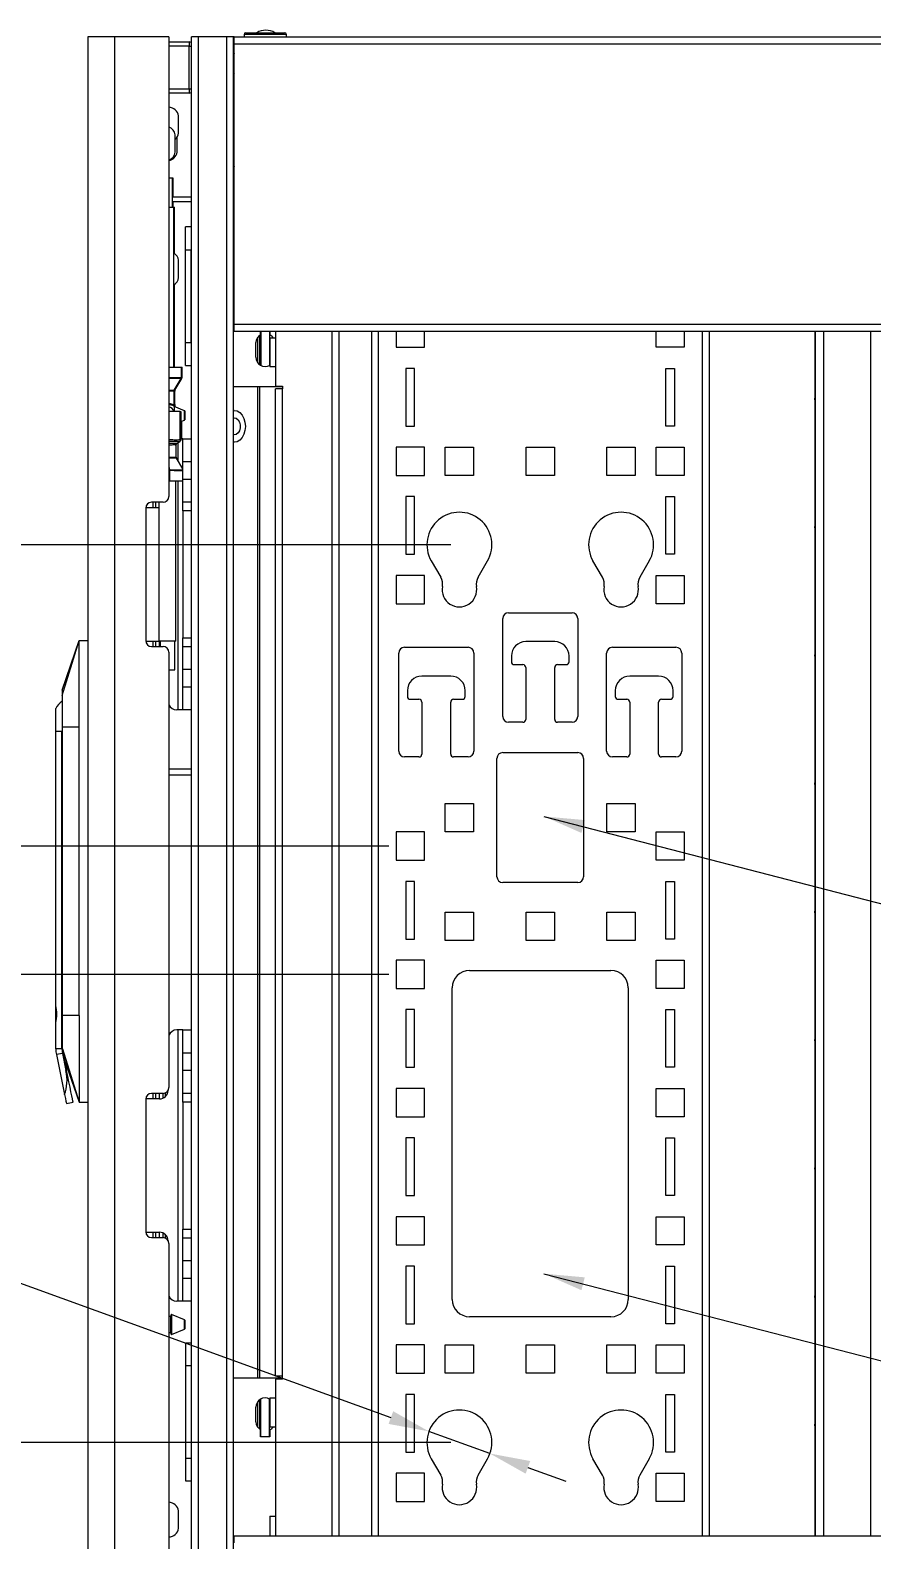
# Model space of a CAD drawing. Header units: inches. Extents: x 40138 to 76695, y -14500 to -5279.
# Drawn here: x 51037 to 51328, y -7878 to -7355 of the extents above; entities that cross this region are included whole.
import ezdxf

# ---------------------------------------------------------------- set-up
doc = ezdxf.new("R2010")
doc.units = ezdxf.units.IN
doc.header["$LTSCALE"] = 2
doc.header["$MEASUREMENT"] = 0
doc.header["$PDMODE"] = 35
doc.header["$PDSIZE"] = -1
doc.layers.add('M-OBJECT-DETAILS', color=7, linetype='Continuous', lineweight=9)
doc.styles.get("Standard").update_dxf_attribs({"font": 'romans.shx', "width": 0.8})
doc.dimstyles.new('Details World Wide', dxfattribs={"dimscale": 4, "dimtxt": 4.5, "dimasz": 3.5, "dimexe": 0.75, "dimexo": 0.75, "dimgap": 0.75, "dimtad": 0, "dimtih": 1, "dimtoh": 1, "dimdec": 0, "dimzin": 4, "dimdsep": 46, "dimtxsty": 'Standard', "dimcen": 0, "dimclrd": 256, "dimclre": 256, "dimclrt": 256, "dimadec": 0, "dimazin": 1, "dimtfac": 1, "dimtdec": 0, "dimtmove": 0, "dimatfit": 3, "dimfxl": 1, "dimtolj": 1, "dimtzin": 0, "dimlwd": -1, "dimlwe": -1, "dimarcsym": 0})

# ---------------------------------------------------------------- blocks, each defined once
blk = doc.blocks.new('*D8')
at = {"layer": 'Defpoints', "color": 0, "transparency": 16777216}
for p in [(51174.74, -7840.53), (51195.89, -7848.21)]:
    blk.add_point(p, dxfattribs=at)
at = {"layer": 'M-OBJECT-DETAILS', "transparency": 16777216}
for p, q in [((51002.19, -7782.91), (51016.19, -7782.91)), ((51016.19, -7782.91), (51161.58, -7835.74)), ((51195.89, -7848.21), (51174.74, -7840.53)), ((51209.04, -7852.99), (51222.2, -7857.77))]:
    blk.add_line(p, q, dxfattribs=at)
for points in [[(51162.38, -7833.55), (51160.78, -7837.94), (51174.74, -7840.53)], [(51209.84, -7850.8), (51208.25, -7855.18), (51195.89, -7848.21)]]:
    blk.add_solid(points, dxfattribs=at)
at = {"layer": 'M-OBJECT-DETAILS', "transparency": 16777216, "insert": (50947.42, -7782.91), "char_height": 18, "attachment_point": 5}
blk.add_mtext('\\A1;∅23\\P [∅.89]\\P4 PLACES', dxfattribs=at)
blk = doc.blocks.new('*D51')
at = {"layer": 'Defpoints', "color": 0, "transparency": 16777216}
for p in [(51163.91, -7637.68), (50831.94, -7682.13), (51163.91, -7682.13)]:
    blk.add_point(p, dxfattribs=at)
at = {"layer": 'M-OBJECT-DETAILS', "transparency": 16777216}
for p, q in [((50831.94, -7637.68), (50831.94, -7587.95)), ((50831.94, -7587.95), (50845.94, -7587.95)), ((51160.91, -7637.68), (50828.94, -7637.68)), ((50831.94, -7668.13), (50831.94, -7651.68)), ((51160.91, -7682.13), (50828.94, -7682.13))]:
    blk.add_line(p, q, dxfattribs=at)
for points in [[(50829.6, -7651.68), (50834.27, -7651.68), (50831.94, -7637.68)], [(50829.6, -7668.13), (50834.27, -7668.13), (50831.94, -7682.13)]]:
    blk.add_solid(points, dxfattribs=at)
at = {"layer": 'M-OBJECT-DETAILS', "transparency": 16777216, "insert": (50888.02, -7587.95), "char_height": 18, "attachment_point": 5}
blk.add_mtext('\\A1;44.45\\P [1.75]\\P[TYP]', dxfattribs=at)
blk = doc.blocks.new('*D50')
at = {"layer": 'Defpoints', "color": 0, "transparency": 16777216}
for p in [(50766.84, -7844.37), (50766.84, -7844.37), (51099.15, -8015.29)]:
    blk.add_point(p, dxfattribs=at)
at = {"layer": 'M-OBJECT-DETAILS', "transparency": 16777216}
for p, q in [((50766.84, -7858.37), (50766.84, -7907.19)), ((50766.84, -8001.29), (50766.84, -7970.62)), ((51096.15, -8015.29), (50763.84, -8015.29))]:
    blk.add_line(p, q, dxfattribs=at)
for points in [[(50764.51, -7858.37), (50769.17, -7858.37), (50766.84, -7844.37)], [(50764.51, -8001.29), (50769.17, -8001.29), (50766.84, -8015.29)]]:
    blk.add_solid(points, dxfattribs=at)
at = {"layer": 'M-OBJECT-DETAILS', "transparency": 16777216, "insert": (50766.84, -7938.91), "char_height": 18, "attachment_point": 5}
blk.add_mtext('\\A1;171\\P [6.73]', dxfattribs=at)
blk = doc.blocks.new('*D52')
at = {"layer": 'Defpoints', "color": 0, "transparency": 16777216}
for p in [(51185.31, -7533.22), (50766.84, -7844.37), (51185.31, -7844.37)]:
    blk.add_point(p, dxfattribs=at)
at = {"layer": 'M-OBJECT-DETAILS', "transparency": 16777216}
for p, q in [((51182.31, -7533.22), (50763.84, -7533.22)), ((50766.84, -7547.22), (50766.84, -7733.28)), ((50766.84, -7830.37), (50766.84, -7796.71)), ((51182.31, -7844.37), (50763.84, -7844.37))]:
    blk.add_line(p, q, dxfattribs=at)
for points in [[(50764.51, -7547.22), (50769.17, -7547.22), (50766.84, -7533.22)], [(50764.51, -7830.37), (50769.17, -7830.37), (50766.84, -7844.37)]]:
    blk.add_solid(points, dxfattribs=at)
at = {"layer": 'M-OBJECT-DETAILS', "transparency": 16777216, "insert": (50766.84, -7765), "char_height": 18, "attachment_point": 5}
blk.add_mtext('\\A1;311.15\\P [12.25]', dxfattribs=at)

msp = doc.modelspace()

# ---------------------------------------------------------------- linework, layer by layer
at = {"layer": 'M-OBJECT-DETAILS', "linetype": 'Continuous'}
for p, q in [((51111.366, -7355.795), (51124.778, -7355.795)), ((51056.624, -7357.189), (51056.624, -7934.689)), ((51065.838, -7357.189), (51056.624, -7357.189)), ((51065.838, -7357.189), (51065.838, -7934.689)), ((51084.674, -7357.189), (51065.838, -7357.189)), ((51094.91, -7357.193), (51092.502, -7357.193)), ((51094.91, -7978.692), (51094.91, -7357.193)), ((51104.713, -7357.193), (51094.91, -7357.193)), ((51104.713, -7978.692), (51104.713, -7357.193)), ((51107.121, -7357.193), (51104.713, -7357.193)), ((51107.321, -7357.193), (51107.121, -7357.193)), ((51107.121, -7978.692), (51107.121, -7357.193)), ((51107.321, -7357.191), (51425.853, -7357.191)), ((51107.321, -7359.6), (51425.97, -7359.6)), ((51110.731, -7356.431), (51110.731, -7357.191)), ((51125.413, -7356.431), (51110.731, -7356.431)), ((51125.413, -7357.191), (51125.413, -7356.431)), ((51107.321, -7456.784), (51430.872, -7456.784)), ((51107.321, -7459.191), (51431.037, -7459.191)), ((51116.14, -7470.835), (51116.14, -7460.667)), ((51116.472, -7460.471), (51116.472, -7459.191)), ((51116.553, -7459.191), (51116.553, -7471.095)), ((51119.591, -7459.191), (51119.591, -7471.095)), ((51119.672, -7459.191), (51119.672, -7460.471)), ((51121.643, -7459.191), (51121.643, -7461.471)), ((51114.822, -7468.221), (51114.822, -7463.151)), ((51115.511, -7470.223), (51115.511, -7461.237)), ((51119.643, -7461.471), (51119.643, -7471.471)), ((51119.643, -7461.471), (51121.643, -7461.471)), ((51121.643, -7461.471), (51121.643, -7471.471)), ((51119.643, -7471.471), (51121.643, -7471.471)), ((51121.643, -7471.471), (51121.643, -7478.212)), ((51124.051, -7478.472), (51107.121, -7478.472)), ((51115.511, -7821.939), (51115.511, -7478.472)), ((51116.14, -7821.939), (51116.14, -7478.472)), ((51121.643, -7478.212), (51124.051, -7478.212)), ((51121.643, -7821.442), (51121.643, -7479.211)), ((51124.051, -7479.211), (51121.643, -7479.211)), ((51124.051, -7478.212), (51124.051, -7479.211)), ((51124.051, -7821.442), (51124.051, -7479.211)), ((51047.704, -7585.429), (51053.624, -7566.429)), ((51047.704, -7583.634), (51053.624, -7566.429)), ((51053.624, -7596.429), (51053.624, -7566.429)), ((51053.624, -7566.429), (51056.624, -7566.429)), ((51045.524, -7597.938), (51045.524, -7590.038)), ((51053.624, -7596.429), (51047.704, -7596.429)), ((51047.704, -7596.429), (51047.704, -7696.429)), ((51053.624, -7696.429), (51053.624, -7596.429)), ((51045.524, -7692.898), (51045.524, -7597.938)), ((51046.445, -7597.938), (51045.524, -7597.938)), ((51047.664, -7597.938), (51046.445, -7597.938)), ((51047.664, -7707.938), (51047.664, -7597.938)), ((51047.704, -7597.938), (51047.664, -7597.938)), ((51045.524, -7693.875), (51045.524, -7692.898)), ((51045.524, -7698.002), (51045.524, -7693.875)), ((51053.624, -7696.429), (51047.704, -7696.429)), ((51047.864, -7707.938), (51047.864, -7696.358)), ((51053.624, -7696.429), (51053.624, -7726.429)), ((51045.524, -7698.979), (51045.524, -7698.002)), ((51045.524, -7707.938), (51045.524, -7698.979)), ((51047.664, -7707.938), (51045.524, -7707.938)), ((51047.825, -7709.522), (51045.729, -7709.954)), ((51045.729, -7709.954), (51048.57, -7723.764)), ((51047.825, -7709.522), (51049.052, -7715.488)), ((51047.864, -7707.943), (51053.624, -7726.429)), ((51048.021, -7709.482), (51049.248, -7715.448)), ((51048.361, -7711.134), (51053.624, -7726.429)), ((51049.248, -7715.448), (51049.052, -7715.488)), ((51049.224, -7726.938), (51051.516, -7726.467)), ((51053.624, -7726.429), (51056.624, -7726.429)), ((51107.121, -7821.939), (51124.051, -7821.939)), ((51124.051, -7821.442), (51121.643, -7821.442)), ((51124.051, -7822.442), (51124.051, -7821.442)), ((51124.051, -7822.442), (51121.643, -7822.442)), ((51121.643, -7822.442), (51121.643, -7828.939)), ((51114.822, -7837.26), (51114.822, -7832.189)), ((51115.511, -7839.174), (51115.511, -7830.188)), ((51116.14, -7839.744), (51116.14, -7829.576)), ((51116.553, -7842.439), (51116.553, -7829.316)), ((51119.591, -7842.439), (51119.591, -7829.316)), ((51119.643, -7828.939), (51119.643, -7838.939)), ((51119.643, -7828.939), (51121.643, -7828.939)), ((51121.643, -7828.939), (51121.643, -7838.939)), ((51116.472, -7842.439), (51116.472, -7839.939)), ((51119.672, -7842.439), (51116.472, -7842.439)), ((51119.643, -7838.939), (51121.643, -7838.939)), ((51119.672, -7839.939), (51119.672, -7842.439)), ((51121.643, -7838.939), (51121.643, -7869.939)), ((51119.643, -7869.939), (51119.643, -7876.692)), ((51119.643, -7869.939), (51121.643, -7869.939)), ((51121.643, -7869.939), (51121.643, -7876.692)), ((51107.321, -7876.692), (51419.829, -7876.692))]:
    msp.add_line(p, q, dxfattribs=at)
at = {"layer": 'M-OBJECT-DETAILS', "linetype": 'Continuous', "lineweight": 5}
for p, q in [((51084.674, -7357.189), (51084.674, -7516.494)), ((51084.674, -7358.953), (51091.674, -7358.953)), ((51091.674, -7360.453), (51084.674, -7360.453)), ((51091.674, -7358.953), (51091.674, -7360.453)), ((51091.674, -7375.203), (51091.674, -7360.453)), ((51091.674, -7360.453), (51092.502, -7360.453)), ((51092.502, -7940.692), (51092.502, -7357.193)), ((51107.321, -7358.711), (51107.121, -7358.711)), ((51107.321, -7359.6), (51107.321, -7357.191)), ((51107.321, -7456.784), (51107.321, -7359.6)), ((51107.321, -7371.52), (51107.121, -7371.52)), ((51084.674, -7375.203), (51091.674, -7375.203)), ((51091.674, -7376.703), (51084.674, -7376.703)), ((51091.674, -7375.203), (51091.674, -7376.703)), ((51091.674, -7375.203), (51092.502, -7375.203)), ((51107.321, -7375.35), (51107.121, -7375.35)), ((51107.321, -7377.941), (51107.121, -7377.941)), ((51107.321, -7379.355), (51107.121, -7379.355)), ((51088.074, -7390.609), (51088.074, -7384.609)), ((51107.321, -7383.111), (51107.121, -7383.111)), ((51086.91, -7397.189), (51086.91, -7391.189)), ((51087.526, -7397.189), (51087.526, -7392.024)), ((51107.321, -7393.112), (51107.121, -7393.112)), ((51107.121, -7395.228), (51107.321, -7395.228)), ((51107.121, -7397.184), (51107.321, -7397.184)), ((51107.121, -7397.966), (51107.321, -7397.966)), ((51085.923, -7406.194), (51084.674, -7406.194)), ((51085.923, -7416.194), (51085.923, -7406.194)), ((51086.139, -7406.194), (51085.923, -7406.194)), ((51086.139, -7412.609), (51086.139, -7406.194)), ((51085.923, -7412.609), (51092.502, -7412.609)), ((51084.674, -7416.194), (51086.383, -7416.194)), ((51085.923, -7414.209), (51092.502, -7414.209)), ((51086.139, -7416.194), (51086.139, -7414.209)), ((51086.383, -7471.659), (51086.383, -7416.194)), ((51086.383, -7416.194), (51086.599, -7416.194)), ((51086.599, -7432.246), (51086.599, -7416.194)), ((51092.35, -7423.092), (51090.453, -7423.092)), ((51090.453, -7431.092), (51090.453, -7423.092)), ((51092.35, -7423.092), (51092.35, -7431.092)), ((51088.074, -7435.349), (51088.074, -7434.609)), ((51090.453, -7463.092), (51090.453, -7431.092)), ((51092.35, -7431.092), (51090.453, -7431.092)), ((51092.35, -7463.092), (51092.35, -7431.092)), ((51088.074, -7440.609), (51088.074, -7435.349)), ((51086.599, -7471.659), (51086.599, -7442.973)), ((51092.502, -7458.593), (51092.35, -7458.593)), ((51107.321, -7459.191), (51107.321, -7456.784)), ((51090.453, -7463.092), (51092.35, -7463.092)), ((51090.453, -7471.093), (51090.453, -7463.092)), ((51092.35, -7463.092), (51092.35, -7471.093)), ((51092.35, -7463.593), (51092.502, -7463.593)), ((51090.453, -7471.093), (51092.35, -7471.093)), ((51084.674, -7471.659), (51089.022, -7471.659)), ((51086.55, -7479.672), (51088.954, -7475.585)), ((51086.766, -7479.672), (51089.17, -7475.585)), ((51089.022, -7475.262), (51089.022, -7471.659)), ((51089.022, -7471.659), (51089.238, -7471.659)), ((51089.238, -7475.262), (51089.238, -7471.659)), ((51086.482, -7484.613), (51086.482, -7479.995)), ((51086.698, -7484.613), (51086.698, -7479.995)), ((51088.625, -7487.014), (51084.674, -7487.014)), ((51086.482, -7484.613), (51086.482, -7485.354)), ((51090.098, -7486.778), (51086.482, -7485.278)), ((51086.482, -7485.354), (51086.482, -7487.014)), ((51086.698, -7484.613), (51086.698, -7485.354)), ((51086.698, -7485.354), (51086.698, -7485.367)), ((51088.625, -7496.787), (51088.625, -7487.014)), ((51088.625, -7487.014), (51088.853, -7487.014)), ((51088.853, -7487.014), (51088.853, -7496.786)), ((51090.098, -7490.029), (51090.098, -7486.778)), ((51090.16, -7486.87), (51090.16, -7489.937)), ((51107.276, -7486.668), (51107.121, -7486.668)), ((51088.853, -7490.545), (51090.098, -7490.029)), ((51089.069, -7490.456), (51089.069, -7496.496)), ((51087.456, -7498.025), (51088.463, -7497.448)), ((51087.583, -7498.03), (51088.507, -7497.444)), ((51088.463, -7497.448), (51088.464, -7497.447)), ((51089.502, -7496.496), (51088.841, -7496.496)), ((51089.502, -7496.496), (51092.502, -7496.496)), ((51089.502, -7504.497), (51089.502, -7496.496)), ((51107.276, -7495.193), (51107.121, -7495.184)), ((51087.249, -7498.659), (51087.07, -7498.701)), ((51087.253, -7502.859), (51087.253, -7498.659)), ((51087.456, -7498.025), (51087.452, -7498.027)), ((51087.851, -7504.083), (51087.851, -7497.86)), ((51107.276, -7497.717), (51107.121, -7497.713)), ((51107.121, -7497.717), (51107.276, -7497.717)), ((51084.674, -7506.06), (51084.879, -7507.244)), ((51084.674, -7507.244), (51084.879, -7507.244)), ((51084.879, -7507.536), (51084.674, -7507.536)), ((51084.879, -7507.536), (51084.879, -7507.244)), ((51084.903, -7507.536), (51084.879, -7507.536)), ((51084.903, -7507.536), (51084.903, -7511.194)), ((51089.502, -7506.889), (51087.321, -7503.182)), ((51092.502, -7504.497), (51089.502, -7504.497)), ((51089.502, -7510.496), (51089.502, -7504.497)), ((51084.903, -7511.194), (51084.674, -7511.194)), ((51089.502, -7511.194), (51084.903, -7511.194)), ((51087.154, -7566.609), (51087.154, -7511.194)), ((51087.851, -7590.496), (51087.851, -7511.194)), ((51089.502, -7510.496), (51092.502, -7510.496)), ((51089.502, -7518.497), (51089.502, -7510.496)), ((51082.674, -7518.494), (51078.674, -7518.494)), ((51079.171, -7518.494), (51079.171, -7520.38)), ((51080.06, -7518.494), (51080.06, -7520.38)), ((51081.154, -7518.494), (51081.154, -7566.609)), ((51092.502, -7518.497), (51089.502, -7518.497)), ((51089.502, -7521.496), (51089.502, -7518.497)), ((51076.674, -7520.494), (51076.674, -7566.494)), ((51081.154, -7520.38), (51076.677, -7520.38)), ((51092.502, -7521.496), (51089.502, -7521.496)), ((51089.502, -7521.496), (51089.502, -7565.496)), ((51089.502, -7565.496), (51092.502, -7565.496)), ((51089.502, -7568.496), (51089.502, -7565.496)), ((51076.677, -7566.612), (51081.434, -7566.612)), ((51078.674, -7568.494), (51082.674, -7568.494)), ((51079.171, -7566.612), (51079.171, -7568.494)), ((51080.06, -7566.612), (51080.06, -7568.494)), ((51087.154, -7566.609), (51081.154, -7566.609)), ((51081.274, -7566.612), (51081.274, -7568.494)), ((51081.434, -7566.612), (51081.614, -7566.618)), ((51081.614, -7566.609), (51081.614, -7568.494)), ((51084.674, -7570.494), (51084.674, -7721.384)), ((51086.694, -7576.609), (51086.694, -7566.609)), ((51089.502, -7568.496), (51092.502, -7568.496)), ((51089.502, -7576.496), (51089.502, -7568.496)), ((51084.674, -7576.609), (51086.694, -7576.609)), ((51092.502, -7576.496), (51089.502, -7576.496)), ((51089.502, -7582.496), (51089.502, -7576.496)), ((51089.502, -7582.496), (51092.502, -7582.496)), ((51089.502, -7590.496), (51089.502, -7582.496)), ((51087.851, -7590.496), (51087.434, -7590.496)), ((51089.502, -7590.496), (51087.851, -7590.496)), ((51092.502, -7590.496), (51089.502, -7590.496)), ((51084.674, -7610.938), (51092.502, -7610.938)), ((51084.674, -7612.938), (51092.502, -7612.938)), ((51087.851, -7701.387), (51087.434, -7701.387)), ((51087.851, -7795.387), (51087.851, -7701.387)), ((51089.502, -7701.387), (51087.851, -7701.387)), ((51089.502, -7701.387), (51092.502, -7701.387)), ((51089.502, -7709.387), (51089.502, -7701.387)), ((51092.502, -7709.387), (51089.502, -7709.387)), ((51089.502, -7715.387), (51089.502, -7709.387)), ((51089.502, -7715.387), (51092.502, -7715.387)), ((51089.502, -7723.387), (51089.502, -7715.387)), ((51076.674, -7725.384), (51076.674, -7771.384)), ((51081.434, -7725.271), (51076.677, -7725.271)), ((51082.674, -7723.384), (51078.674, -7723.384)), ((51079.171, -7723.384), (51079.171, -7725.271)), ((51080.06, -7723.384), (51080.06, -7725.271)), ((51081.274, -7723.384), (51081.274, -7725.271)), ((51082.571, -7723.384), (51082.571, -7725.048)), ((51083.46, -7723.223), (51083.46, -7724.484)), ((51092.502, -7723.387), (51089.502, -7723.387)), ((51089.502, -7726.387), (51089.502, -7723.387)), ((51092.502, -7726.387), (51089.502, -7726.387)), ((51089.502, -7726.387), (51089.502, -7770.387)), ((51076.677, -7771.503), (51081.434, -7771.503)), ((51078.674, -7773.384), (51082.674, -7773.384)), ((51079.171, -7771.503), (51079.171, -7773.384)), ((51080.06, -7771.503), (51080.06, -7773.384)), ((51081.274, -7771.503), (51081.274, -7773.384)), ((51082.571, -7771.727), (51082.571, -7773.384)), ((51083.46, -7772.291), (51083.46, -7773.545)), ((51089.502, -7770.387), (51092.502, -7770.387)), ((51089.502, -7773.387), (51089.502, -7770.387)), ((51089.502, -7773.387), (51092.502, -7773.387)), ((51089.502, -7781.387), (51089.502, -7773.387)), ((51084.674, -7775.384), (51084.674, -7934.689)), ((51092.502, -7781.387), (51089.502, -7781.387)), ((51089.502, -7787.387), (51089.502, -7781.387)), ((51089.502, -7787.387), (51092.502, -7787.387)), ((51089.502, -7795.387), (51089.502, -7787.387)), ((51087.851, -7795.387), (51087.434, -7795.387)), ((51089.502, -7795.387), (51087.851, -7795.387)), ((51092.502, -7795.387), (51089.502, -7795.387)), ((51085.36, -7800.675), (51084.674, -7800.675)), ((51085.36, -7803.475), (51085.36, -7800.675)), ((51085.46, -7803.475), (51085.46, -7800.075)), ((51090.098, -7801.85), (51085.598, -7799.983)), ((51085.598, -7799.983), (51085.598, -7806.968)), ((51084.674, -7806.275), (51085.36, -7806.275)), ((51085.36, -7806.275), (51085.36, -7803.475)), ((51085.46, -7806.876), (51085.46, -7803.475)), ((51085.598, -7806.968), (51090.098, -7805.101)), ((51090.098, -7803.475), (51090.098, -7801.85)), ((51090.098, -7805.101), (51090.098, -7803.475)), ((51090.16, -7801.942), (51090.16, -7803.475)), ((51090.16, -7803.475), (51090.16, -7805.009)), ((51090.605, -7809.792), (51092.502, -7809.792)), ((51090.605, -7817.792), (51090.605, -7809.792)), ((51090.605, -7849.792), (51090.605, -7817.792)), ((51092.502, -7817.792), (51090.605, -7817.792)), ((51090.605, -7857.792), (51090.605, -7849.792)), ((51090.605, -7849.792), (51092.502, -7849.792)), ((51092.502, -7857.792), (51090.605, -7857.792)), ((51088.074, -7871.164), (51088.074, -7868.109)), ((51088.074, -7874.109), (51088.074, -7871.164)), ((51107.321, -7879.1), (51107.321, -7876.692))]:
    msp.add_line(p, q, dxfattribs=at)
at = {"layer": 'M-OBJECT-DETAILS', "linetype": 'Continuous', "lineweight": 0}
for p, q in [((51141.235, -7876.692), (51141.235, -7459.191)), ((51143.643, -7876.692), (51143.643, -7459.191)), ((51154.813, -7459.191), (51154.813, -7876.692)), ((51157.221, -7459.191), (51157.221, -7876.692)), ((51163.413, -7459.191), (51163.413, -7464.776)), ((51173.213, -7464.776), (51173.213, -7459.191)), ((51253.413, -7464.776), (51253.413, -7459.191)), ((51263.213, -7459.191), (51263.213, -7464.776)), ((51269.405, -7459.191), (51269.405, -7876.692)), ((51271.813, -7459.191), (51271.813, -7876.692)), ((51308.487, -7482.45), (51308.487, -7459.191)), ((51308.587, -7459.191), (51308.587, -7876.692)), ((51311.373, -7459.191), (51311.373, -7876.692)), ((51327.698, -7459.191), (51327.698, -7876.692)), ((51163.413, -7464.776), (51173.213, -7464.776)), ((51263.213, -7464.776), (51253.413, -7464.776)), ((51169.813, -7472.096), (51166.813, -7472.096)), ((51166.813, -7472.096), (51166.813, -7492.096)), ((51169.813, -7492.096), (51169.813, -7472.096)), ((51256.813, -7472.096), (51259.813, -7472.096)), ((51256.813, -7492.096), (51256.813, -7472.096)), ((51259.813, -7472.096), (51259.813, -7492.096)), ((51308.387, -7482.95), (51308.387, -7482.45)), ((51308.387, -7482.45), (51308.487, -7482.45)), ((51308.387, -7482.95), (51308.487, -7482.95)), ((51308.487, -7526.9), (51308.487, -7482.95)), ((51166.813, -7492.096), (51169.813, -7492.096)), ((51259.813, -7492.096), (51256.813, -7492.096)), ((51173.213, -7499.426), (51163.413, -7499.426)), ((51163.413, -7499.426), (51163.413, -7509.226)), ((51173.213, -7509.226), (51173.213, -7499.426)), ((51180.413, -7509.226), (51180.413, -7499.426)), ((51180.413, -7499.426), (51190.213, -7499.426)), ((51190.213, -7499.426), (51190.213, -7509.226)), ((51208.413, -7509.226), (51208.413, -7499.426)), ((51208.413, -7499.426), (51218.213, -7499.426)), ((51218.213, -7499.426), (51218.213, -7509.226)), ((51236.413, -7509.226), (51236.413, -7499.426)), ((51236.413, -7499.426), (51246.213, -7499.426)), ((51246.213, -7499.426), (51246.213, -7509.226)), ((51253.413, -7499.426), (51263.213, -7499.426)), ((51253.413, -7509.226), (51253.413, -7499.426)), ((51263.213, -7499.426), (51263.213, -7509.226)), ((51163.413, -7509.226), (51173.213, -7509.226)), ((51190.213, -7509.226), (51180.413, -7509.226)), ((51218.213, -7509.226), (51208.413, -7509.226)), ((51246.213, -7509.226), (51236.413, -7509.226)), ((51263.213, -7509.226), (51253.413, -7509.226)), ((51169.813, -7516.546), (51166.813, -7516.546)), ((51166.813, -7516.546), (51166.813, -7536.546)), ((51169.813, -7536.546), (51169.813, -7516.546)), ((51256.813, -7516.546), (51259.813, -7516.546)), ((51256.813, -7536.546), (51256.813, -7516.546)), ((51259.813, -7516.546), (51259.813, -7536.546)), ((51308.387, -7527.4), (51308.387, -7526.9)), ((51308.387, -7526.9), (51308.487, -7526.9)), ((51308.387, -7527.4), (51308.487, -7527.4)), ((51308.487, -7571.35), (51308.487, -7527.4)), ((51166.813, -7536.546), (51169.813, -7536.546)), ((51175.57, -7538.842), (51178.839, -7544.504)), ((51191.787, -7544.504), (51195.056, -7538.842)), ((51234.839, -7544.504), (51231.57, -7538.842)), ((51251.056, -7538.842), (51247.787, -7544.504)), ((51259.813, -7536.546), (51256.813, -7536.546)), ((51173.213, -7543.876), (51163.413, -7543.876)), ((51163.413, -7543.876), (51163.413, -7553.676)), ((51173.213, -7553.676), (51173.213, -7543.876)), ((51253.413, -7543.876), (51263.213, -7543.876)), ((51253.413, -7553.676), (51253.413, -7543.876)), ((51263.213, -7543.876), (51263.213, -7553.676)), ((51163.413, -7553.676), (51173.213, -7553.676)), ((51263.213, -7553.676), (51253.413, -7553.676)), ((51200.313, -7592.776), (51200.313, -7558.776)), ((51202.313, -7556.776), (51224.313, -7556.776)), ((51226.313, -7558.776), (51226.313, -7592.776)), ((51164.313, -7604.776), (51164.313, -7570.776)), ((51166.313, -7568.776), (51188.313, -7568.776)), ((51190.313, -7570.776), (51190.313, -7604.776)), ((51218.313, -7566.776), (51208.313, -7566.776)), ((51236.313, -7604.776), (51236.313, -7570.776)), ((51238.313, -7568.776), (51260.313, -7568.776)), ((51262.313, -7570.776), (51262.313, -7604.776)), ((51203.313, -7571.776), (51203.313, -7573.776)), ((51204.313, -7574.776), (51207.313, -7574.776)), ((51208.313, -7575.776), (51208.313, -7593.776)), ((51218.313, -7593.776), (51218.313, -7575.776)), ((51219.313, -7574.776), (51222.313, -7574.776)), ((51223.313, -7573.776), (51223.313, -7571.776)), ((51308.387, -7571.85), (51308.387, -7571.35)), ((51308.387, -7571.35), (51308.487, -7571.35)), ((51308.387, -7571.85), (51308.487, -7571.85)), ((51308.487, -7615.8), (51308.487, -7571.85)), ((51182.313, -7578.776), (51172.313, -7578.776)), ((51254.313, -7578.776), (51244.313, -7578.776)), ((51167.313, -7583.776), (51167.313, -7585.776)), ((51187.313, -7585.776), (51187.313, -7583.776)), ((51239.313, -7583.776), (51239.313, -7585.776)), ((51259.313, -7585.776), (51259.313, -7583.776)), ((51168.313, -7586.776), (51171.313, -7586.776)), ((51172.313, -7587.776), (51172.313, -7605.776)), ((51182.313, -7605.776), (51182.313, -7587.776)), ((51183.313, -7586.776), (51186.313, -7586.776)), ((51240.313, -7586.776), (51243.313, -7586.776)), ((51244.313, -7587.776), (51244.313, -7605.776)), ((51254.313, -7605.776), (51254.313, -7587.776)), ((51255.313, -7586.776), (51258.313, -7586.776)), ((51207.313, -7594.776), (51202.313, -7594.776)), ((51224.313, -7594.776), (51219.313, -7594.776)), ((51171.313, -7606.776), (51166.313, -7606.776)), ((51188.313, -7606.776), (51183.313, -7606.776)), ((51198.313, -7648.276), (51198.313, -7607.276)), ((51200.313, -7605.276), (51226.313, -7605.276)), ((51228.313, -7607.276), (51228.313, -7648.276)), ((51243.313, -7606.776), (51238.313, -7606.776)), ((51260.313, -7606.776), (51255.313, -7606.776)), ((51308.387, -7616.3), (51308.387, -7615.8)), ((51308.387, -7615.8), (51308.487, -7615.8)), ((51308.387, -7616.3), (51308.487, -7616.3)), ((51308.487, -7660.25), (51308.487, -7616.3)), ((51180.413, -7632.676), (51180.413, -7622.876)), ((51180.413, -7622.876), (51190.213, -7622.876)), ((51190.213, -7622.876), (51190.213, -7632.676)), ((51236.413, -7632.676), (51236.413, -7622.876)), ((51236.413, -7622.876), (51246.213, -7622.876)), ((51246.213, -7622.876), (51246.213, -7632.676)), ((51173.213, -7632.776), (51163.413, -7632.776)), ((51163.413, -7632.776), (51163.413, -7642.576)), ((51173.213, -7642.576), (51173.213, -7632.776)), ((51190.213, -7632.676), (51180.413, -7632.676)), ((51246.213, -7632.676), (51236.413, -7632.676)), ((51253.413, -7632.776), (51263.213, -7632.776)), ((51253.413, -7642.576), (51253.413, -7632.776)), ((51263.213, -7632.776), (51263.213, -7642.576)), ((51163.413, -7642.576), (51173.213, -7642.576)), ((51263.213, -7642.576), (51253.413, -7642.576)), ((51169.813, -7649.896), (51166.813, -7649.896)), ((51166.813, -7649.896), (51166.813, -7669.896)), ((51169.813, -7669.896), (51169.813, -7649.896)), ((51226.313, -7650.276), (51200.313, -7650.276)), ((51256.813, -7649.896), (51259.813, -7649.896)), ((51256.813, -7669.896), (51256.813, -7649.896)), ((51259.813, -7649.896), (51259.813, -7669.896)), ((51180.413, -7670.376), (51180.413, -7660.576)), ((51180.413, -7660.576), (51190.213, -7660.576)), ((51190.213, -7660.576), (51190.213, -7670.376)), ((51208.413, -7670.376), (51208.413, -7660.576)), ((51208.413, -7660.576), (51218.213, -7660.576)), ((51218.213, -7660.576), (51218.213, -7670.376)), ((51236.413, -7670.376), (51236.413, -7660.576)), ((51236.413, -7660.576), (51246.213, -7660.576)), ((51246.213, -7660.576), (51246.213, -7670.376)), ((51308.387, -7660.75), (51308.387, -7660.25)), ((51308.387, -7660.25), (51308.487, -7660.25)), ((51308.387, -7660.75), (51308.487, -7660.75)), ((51308.487, -7704.7), (51308.487, -7660.75)), ((51166.813, -7669.896), (51169.813, -7669.896)), ((51259.813, -7669.896), (51256.813, -7669.896)), ((51190.213, -7670.376), (51180.413, -7670.376)), ((51218.213, -7670.376), (51208.413, -7670.376)), ((51246.213, -7670.376), (51236.413, -7670.376)), ((51173.213, -7677.226), (51163.413, -7677.226)), ((51163.413, -7677.226), (51163.413, -7687.026)), ((51173.213, -7687.026), (51173.213, -7677.226)), ((51253.413, -7677.226), (51263.213, -7677.226)), ((51253.413, -7687.026), (51253.413, -7677.226)), ((51263.213, -7677.226), (51263.213, -7687.026)), ((51188.813, -7680.776), (51237.813, -7680.776)), ((51163.413, -7687.026), (51173.213, -7687.026)), ((51182.813, -7794.776), (51182.813, -7686.776)), ((51243.813, -7686.776), (51243.813, -7794.776)), ((51263.213, -7687.026), (51253.413, -7687.026)), ((51169.813, -7694.346), (51166.813, -7694.346)), ((51166.813, -7694.346), (51166.813, -7714.346)), ((51169.813, -7714.346), (51169.813, -7694.346)), ((51256.813, -7694.346), (51259.813, -7694.346)), ((51256.813, -7714.346), (51256.813, -7694.346)), ((51259.813, -7694.346), (51259.813, -7714.346)), ((51308.387, -7705.2), (51308.387, -7704.7)), ((51308.387, -7704.7), (51308.487, -7704.7)), ((51308.387, -7705.2), (51308.487, -7705.2)), ((51308.487, -7749.15), (51308.487, -7705.2)), ((51166.813, -7714.346), (51169.813, -7714.346)), ((51259.813, -7714.346), (51256.813, -7714.346)), ((51173.213, -7721.676), (51163.413, -7721.676)), ((51163.413, -7721.676), (51163.413, -7731.476)), ((51173.213, -7731.476), (51173.213, -7721.676)), ((51253.413, -7721.676), (51263.213, -7721.676)), ((51253.413, -7731.476), (51253.413, -7721.676)), ((51263.213, -7721.676), (51263.213, -7731.476)), ((51308.387, -7725.18), (51308.487, -7725.18)), ((51308.387, -7725.18), (51308.387, -7725.847)), ((51308.387, -7725.847), (51308.487, -7725.847)), ((51308.387, -7725.847), (51308.387, -7726.565)), ((51308.387, -7726.565), (51308.487, -7726.565)), ((51163.413, -7731.476), (51173.213, -7731.476)), ((51263.213, -7731.476), (51253.413, -7731.476)), ((51308.387, -7727.891), (51308.487, -7727.891)), ((51308.387, -7729.283), (51308.487, -7729.283)), ((51169.813, -7738.796), (51166.813, -7738.796)), ((51166.813, -7738.796), (51166.813, -7758.796)), ((51169.813, -7758.796), (51169.813, -7738.796)), ((51256.813, -7738.796), (51259.813, -7738.796)), ((51256.813, -7758.796), (51256.813, -7738.796)), ((51259.813, -7738.796), (51259.813, -7758.796)), ((51308.387, -7749.65), (51308.387, -7749.15)), ((51308.387, -7749.15), (51308.487, -7749.15)), ((51308.387, -7749.65), (51308.487, -7749.65)), ((51308.487, -7793.6), (51308.487, -7749.65)), ((51166.813, -7758.796), (51169.813, -7758.796)), ((51259.813, -7758.796), (51256.813, -7758.796)), ((51173.213, -7766.126), (51163.413, -7766.126)), ((51163.413, -7766.126), (51163.413, -7775.926)), ((51173.213, -7775.926), (51173.213, -7766.126)), ((51253.413, -7766.126), (51263.213, -7766.126)), ((51253.413, -7775.926), (51253.413, -7766.126)), ((51263.213, -7766.126), (51263.213, -7775.926)), ((51308.387, -7769.682), (51308.487, -7769.682)), ((51308.387, -7769.682), (51308.387, -7772.143)), ((51308.387, -7772.143), (51308.487, -7772.143)), ((51308.387, -7772.143), (51308.387, -7772.81)), ((51308.387, -7772.81), (51308.487, -7772.81)), ((51308.387, -7772.81), (51308.387, -7773.63)), ((51308.387, -7773.63), (51308.487, -7773.63)), ((51163.413, -7775.926), (51173.213, -7775.926)), ((51263.213, -7775.926), (51253.413, -7775.926)), ((51169.813, -7783.246), (51166.813, -7783.246)), ((51166.813, -7783.246), (51166.813, -7803.246)), ((51169.813, -7803.246), (51169.813, -7783.246)), ((51256.813, -7783.246), (51259.813, -7783.246)), ((51256.813, -7803.246), (51256.813, -7783.246)), ((51259.813, -7783.246), (51259.813, -7803.246)), ((51308.387, -7794.1), (51308.387, -7793.6)), ((51308.387, -7793.6), (51308.487, -7793.6)), ((51308.387, -7794.1), (51308.487, -7794.1)), ((51308.487, -7838.05), (51308.487, -7794.1)), ((51237.813, -7800.776), (51188.813, -7800.776)), ((51166.813, -7803.246), (51169.813, -7803.246)), ((51259.813, -7803.246), (51256.813, -7803.246)), ((51163.413, -7810.576), (51163.413, -7820.376)), ((51173.213, -7810.576), (51163.413, -7810.576)), ((51173.213, -7820.376), (51173.213, -7810.576)), ((51180.413, -7820.376), (51180.413, -7810.576)), ((51180.413, -7810.576), (51190.213, -7810.576)), ((51190.213, -7810.576), (51190.213, -7820.376)), ((51208.413, -7820.376), (51208.413, -7810.576)), ((51208.413, -7810.576), (51218.213, -7810.576)), ((51218.213, -7810.576), (51218.213, -7820.376)), ((51236.413, -7820.376), (51236.413, -7810.576)), ((51236.413, -7810.576), (51246.213, -7810.576)), ((51246.213, -7810.576), (51246.213, -7820.376)), ((51253.413, -7820.376), (51253.413, -7810.576)), ((51253.413, -7810.576), (51263.213, -7810.576)), ((51263.213, -7810.576), (51263.213, -7820.376)), ((51308.387, -7813.58), (51308.487, -7813.58)), ((51308.387, -7813.985), (51308.487, -7813.985)), ((51308.387, -7814.734), (51308.487, -7814.734)), ((51308.387, -7815.68), (51308.487, -7815.68)), ((51308.387, -7816.732), (51308.487, -7816.732)), ((51163.413, -7820.376), (51173.213, -7820.376)), ((51190.213, -7820.376), (51180.413, -7820.376)), ((51218.213, -7820.376), (51208.413, -7820.376)), ((51246.213, -7820.376), (51236.413, -7820.376)), ((51263.213, -7820.376), (51253.413, -7820.376)), ((51308.387, -7818.138), (51308.487, -7818.138)), ((51169.813, -7827.696), (51166.813, -7827.696)), ((51166.813, -7827.696), (51166.813, -7847.696)), ((51169.813, -7847.696), (51169.813, -7827.696)), ((51256.813, -7827.696), (51259.813, -7827.696)), ((51256.813, -7847.696), (51256.813, -7827.696)), ((51259.813, -7827.696), (51259.813, -7847.696)), ((51308.387, -7838.55), (51308.387, -7838.05)), ((51308.387, -7838.05), (51308.487, -7838.05)), ((51308.387, -7838.55), (51308.487, -7838.55)), ((51308.487, -7876.692), (51308.487, -7838.55)), ((51166.813, -7847.696), (51169.813, -7847.696)), ((51259.813, -7847.696), (51256.813, -7847.696)), ((51175.57, -7849.992), (51178.839, -7855.654)), ((51191.787, -7855.654), (51195.056, -7849.992)), ((51234.839, -7855.654), (51231.57, -7849.992)), ((51251.056, -7849.992), (51247.787, -7855.654)), ((51163.413, -7855.026), (51163.413, -7864.826)), ((51173.213, -7855.026), (51163.413, -7855.026)), ((51173.213, -7864.826), (51173.213, -7855.026)), ((51253.413, -7864.826), (51253.413, -7855.026)), ((51253.413, -7855.026), (51263.213, -7855.026)), ((51263.213, -7855.026), (51263.213, -7864.826)), ((51308.387, -7858.53), (51308.487, -7858.53)), ((51308.387, -7859.618), (51308.487, -7859.618)), ((51308.387, -7860.622), (51308.487, -7860.622)), ((51308.387, -7861.761), (51308.387, -7862.53)), ((51308.387, -7861.761), (51308.487, -7861.761)), ((51308.387, -7862.53), (51308.487, -7862.53)), ((51163.413, -7864.826), (51173.213, -7864.826)), ((51263.213, -7864.826), (51253.413, -7864.826))]:
    msp.add_line(p, q, dxfattribs=at)
at = {"layer": 'M-OBJECT-DETAILS', "linetype": 'Continuous', "lineweight": 5, "flags": 128}
for points in [[(51107.121, -7486.672), (51107.276, -7486.668), (51108.287, -7486.856), (51109.229, -7487.408), (51110.038, -7488.286), (51110.659, -7489.43), (51111.049, -7490.763), (51111.182, -7492.192), (51111.049, -7493.622), (51110.659, -7494.955), (51110.038, -7496.099), (51109.229, -7496.977), (51108.287, -7497.529), (51107.276, -7497.717), (51107.276, -7497.717)], [(51107.121, -7489.201), (51107.276, -7489.192), (51108.001, -7489.373), (51108.639, -7489.894), (51109.113, -7490.692), (51109.365, -7491.672), (51109.365, -7492.713), (51109.113, -7493.693), (51108.639, -7494.491), (51108.001, -7495.012), (51107.276, -7495.193)], [(51088.499, -7497.449), (51088.499, -7497.449), (51088.476, -7497.448), (51088.464, -7497.447), (51088.464, -7497.447), (51088.464, -7497.447)], [(51084.674, -7498.056), (51085.497, -7498.029), (51086.286, -7498.015), (51087.081, -7498.013), (51087.456, -7498.025), (51087.456, -7498.025), (51087.456, -7498.025)], [(51084.903, -7507.536), (51084.904, -7507.499), (51084.904, -7507.461), (51084.905, -7507.424), (51084.905, -7507.387), (51084.906, -7507.351), (51084.906, -7507.314), (51084.907, -7507.279), (51084.907, -7507.244)]]:
    msp.add_lwpolyline(points, dxfattribs=at)
at = {"layer": 'M-OBJECT-DETAILS', "linetype": 'Continuous', "flags": 128}
for points in [[(51051.516, -7726.467), (51051.506, -7726.42), (51051.429, -7726.046), (51051.278, -7725.311), (51051.058, -7724.241), (51050.776, -7722.871), (51050.442, -7721.248), (51050.067, -7719.428), (51049.665, -7717.472), (51049.248, -7715.448)], [(51048.57, -7723.764), (51048.848, -7725.113), (51049.054, -7726.114), (51049.181, -7726.73), (51049.224, -7726.938)]]:
    msp.add_lwpolyline(points, dxfattribs=at)
at = {"layer": 'M-OBJECT-DETAILS', "linetype": 'Continuous'}
for centre, radius, start, end in [((51111.366, -7356.43), 0.635, 90, 180), ((51118.261, -7360.845), 5.952, 58.02624, 121.97376), ((51124.778, -7356.43), 0.635, 0, 90), ((51117.822, -7463.151), 3, 116.74368, 180), ((51118.322, -7463.151), 3, 34.03472, 63.25632), ((51118.072, -7468.221), 3.25, 180, 297.86466), ((51050.664, -7592.306), 5.618, 122.48548, 156.18867), ((51055.524, -7707.938), 10, 180, 191.62708), ((51055.524, -7707.938), 7.86, 180, 191.62708), ((51055.524, -7707.938), 7.66, 180, 191.62708), ((51118.072, -7832.189), 3.25, 62.13534, 180), ((51117.822, -7837.26), 3, 180, 243.25632), ((51118.322, -7837.26), 3, 296.74368, 325.96528)]:
    msp.add_arc(centre, radius, start, end, dxfattribs=at)
at = {"layer": 'M-OBJECT-DETAILS', "linetype": 'Continuous', "lineweight": 5}
for centre, radius, start, end in [((51091.674, -7360.453), 1.5, 56.49567, 90), ((51108.121, -7360.348), 1, 143.1301, 180), ((51108.121, -7362.348), 1, 180, 216.8699), ((51108.121, -7370.348), 1, 143.1301, 180), ((51091.674, -7375.203), 1.5, 270, 303.50433), ((51084.574, -7385.151), 3.542, 8.79741, 88.38202), ((51083.41, -7391.731), 3.542, 8.79741, 69.10255), ((51084.574, -7390.068), 3.542, 311.28265, 351.20259), ((51083.41, -7396.648), 3.542, 290.89745, 351.20259), ((51084.026, -7396.648), 3.542, 280.53262, 351.20259), ((51109.121, -7401.34), 2, 180, 205.84193), ((51084.574, -7435.151), 3.542, 8.79741, 59.2675), ((51084.574, -7440.068), 3.542, 300.7325, 351.20259), ((51088.26, -7475.262), 0.762, 329.56141, 359.98731), ((51088.476, -7475.262), 0.762, 329.56141, 359.98731), ((51087.244, -7479.995), 0.762, 149.57845, 180.01545), ((51087.46, -7479.995), 0.762, 149.57845, 180.01545), ((51084.291, -7487.683), 2.258, 17.25807, 80.25555), ((51090.06, -7486.87), 0.1, 0, 67.46675), ((51090.06, -7489.937), 0.1, 292.53325, 360), ((51088.091, -7496.805), 0.762, 302.3839, 360), ((51088.015, -7502.859), 0.762, 180.03322, 210.44005), ((51078.674, -7520.494), 2, 90, 180), ((51082.674, -7516.494), 2, 270, 0), ((51078.674, -7566.494), 2, 180, 270), ((51082.674, -7570.494), 2, 0, 90), ((51087.434, -7587.496), 3, 203.07392, 270), ((51087.434, -7704.387), 3, 90, 156.92608), ((51081.434, -7722.271), 3, 270, 358.77735), ((51082.674, -7721.384), 2, 270, 0), ((51078.674, -7725.384), 2, 90, 180), ((51078.674, -7771.384), 2, 180, 270), ((51081.434, -7774.503), 3, 1.35018, 90), ((51082.674, -7775.384), 2, 0, 90), ((51087.434, -7792.387), 3, 203.07392, 270), ((51085.36, -7800.575), 0.1, 270, 0), ((51085.56, -7800.075), 0.1, 67.46675, 180), ((51085.36, -7806.375), 0.1, 360, 90), ((51090.06, -7801.942), 0.1, 0, 67.46675), ((51090.06, -7805.009), 0.1, 292.53325, 360), ((51085.56, -7806.876), 0.1, 180, 292.53325), ((51084.574, -7868.651), 3.542, 8.79741, 88.38202), ((51084.574, -7873.568), 3.542, 271.61798, 351.20259)]:
    msp.add_arc(centre, radius, start, end, dxfattribs=at)
at = {"layer": 'M-OBJECT-DETAILS', "linetype": 'Continuous', "lineweight": 0}
for centre, radius, start, end in [((51185.313, -7533.217), 11.25, 330, 210), ((51241.313, -7533.217), 11.25, 330, 210), ((51174.703, -7546.892), 4.775, 349.93284, 30), ((51195.922, -7546.892), 4.775, 150, 190.06716), ((51230.703, -7546.892), 4.775, 349.93284, 30), ((51251.922, -7546.892), 4.775, 150, 190.06716), ((51185.313, -7548.776), 6, 169.93284, 10.06716), ((51241.313, -7548.776), 6, 169.93284, 10.06716), ((51202.313, -7558.776), 2, 90, 180), ((51224.313, -7558.776), 2, 0, 90), ((51166.313, -7570.776), 2, 90, 180), ((51188.313, -7570.776), 2, 0, 90), ((51208.313, -7571.776), 5, 90, 180), ((51218.313, -7571.776), 5, 0, 90), ((51238.313, -7570.776), 2, 90, 180), ((51260.313, -7570.776), 2, 0, 90), ((51204.313, -7573.776), 1, 180, 270), ((51207.313, -7575.776), 1, 0, 90), ((51219.313, -7575.776), 1, 90, 180), ((51222.313, -7573.776), 1, 270, 0), ((51172.313, -7583.776), 5, 90, 180), ((51182.313, -7583.776), 5, 0, 90), ((51244.313, -7583.776), 5, 90, 180), ((51254.313, -7583.776), 5, 0, 90), ((51168.313, -7585.776), 1, 180, 270), ((51186.313, -7585.776), 1, 270, 0), ((51240.313, -7585.776), 1, 180, 270), ((51258.313, -7585.776), 1, 270, 0), ((51171.313, -7587.776), 1, 0, 90), ((51183.313, -7587.776), 1, 90, 180), ((51243.313, -7587.776), 1, 0, 90), ((51255.313, -7587.776), 1, 90, 180), ((51202.313, -7592.776), 2, 180, 270), ((51207.313, -7593.776), 1, 270, 0), ((51219.313, -7593.776), 1, 180, 270), ((51224.313, -7592.776), 2, 270, 0), ((51166.313, -7604.776), 2, 180, 270), ((51171.313, -7605.776), 1, 270, 0), ((51183.313, -7605.776), 1, 180, 270), ((51188.313, -7604.776), 2, 270, 0), ((51200.313, -7607.276), 2, 90, 180), ((51226.313, -7607.276), 2, 0, 90), ((51238.313, -7604.776), 2, 180, 270), ((51243.313, -7605.776), 1, 270, 0), ((51255.313, -7605.776), 1, 180, 270), ((51260.313, -7604.776), 2, 270, 0), ((51200.313, -7648.276), 2, 180, 270), ((51226.313, -7648.276), 2, 270, 0), ((51188.813, -7686.776), 6, 90, 180), ((51237.813, -7686.776), 6, 0, 90), ((51188.813, -7794.776), 6, 180, 270), ((51237.813, -7794.776), 6, 270, 0), ((51185.313, -7844.367), 11.25, 330, 210), ((51241.313, -7844.367), 11.25, 330, 210), ((51174.703, -7858.042), 4.775, 349.93284, 30), ((51195.922, -7858.042), 4.775, 150, 190.06716), ((51230.703, -7858.042), 4.775, 349.93284, 30), ((51251.922, -7858.042), 4.775, 150, 190.06716), ((51185.313, -7859.926), 6, 169.93284, 10.06716), ((51241.313, -7859.926), 6, 169.93284, 10.06716)]:
    msp.add_arc(centre, radius, start, end, dxfattribs=at)
at = {"layer": 'M-OBJECT-DETAILS', "linetype": 'Continuous'}
for centre, major_axis, start_param, end_param in [((51040.477, -7695.938), (0, 8.465), 4.3449617, 5.0798163), ((51040.477, -7695.938), (0, 8.165), 4.456918, 4.9678599), ((51042.013, -7716.936), (-2.267, 11.019), 3.9201066, 4.712389)]:
    msp.add_ellipse(centre, major_axis=major_axis, ratio=0.638806, start_param=start_param, end_param=end_param, dxfattribs=at)
at = {"layer": 'M-OBJECT-DETAILS', "linetype": 'Continuous', "lineweight": 5}
for points, knots in [([(51084.674, -7475.311), (51084.746, -7475.31), (51085.365, -7475.303), (51086.491, -7475.29), (51087.812, -7475.275), (51088.715, -7475.265), (51089.007, -7475.262), (51089.02, -7475.262), (51089.022, -7475.262)], [0, 0, 0, 0, 0.0306985, 0.2617683, 0.4928381, 0.7238899, 0.9549242, 1, 1, 1, 1]), ([(51088.917, -7475.648), (51088.915, -7475.648), (51088.902, -7475.648), (51088.619, -7475.646), (51087.744, -7475.64), (51086.455, -7475.63), (51085.353, -7475.621), (51084.744, -7475.615), (51084.674, -7475.615)], [0, 0, 0, 0, 0.0449397, 0.2753237, 0.5060739, 0.7374267, 0.9695223, 1, 1, 1, 1]), ([(51089.133, -7475.648), (51089.132, -7475.648), (51089.13, -7475.648), (51089.008, -7475.647), (51088.918, -7475.647)], [0, 0, 0, 0, 0.2597414, 1, 1, 1, 1]), ([(51089.02, -7475.264), (51089.111, -7475.263), (51089.235, -7475.262), (51089.237, -7475.262), (51089.238, -7475.262)], [0, 0, 0, 0, 0.7364623, 1, 1, 1, 1]), ([(51084.674, -7479.63), (51084.975, -7479.627), (51085.595, -7479.619), (51086.25, -7479.612), (51086.554, -7479.609), (51086.579, -7479.609), (51086.587, -7479.608)], [0, 0, 0, 0, 0.27734542, 0.56994862, 0.86312535, 1, 1, 1, 1]), ([(51086.482, -7479.995), (51086.475, -7479.995), (51086.451, -7479.994), (51086.159, -7479.989), (51085.539, -7479.978), (51084.953, -7479.968), (51084.674, -7479.963)], [0, 0, 0, 0, 0.13810897, 0.43418277, 0.7302921, 1, 1, 1, 1]), ([(51086.698, -7479.995), (51086.695, -7479.995), (51086.688, -7479.995), (51086.56, -7479.992), (51086.494, -7479.991)], [0, 0, 0, 0, 0.4826663, 1, 1, 1, 1]), ([(51086.576, -7479.611), (51086.651, -7479.61), (51086.791, -7479.609), (51086.8, -7479.608), (51086.803, -7479.608)], [0, 0, 0, 0, 0.5366048, 1, 1, 1, 1]), ([(51084.674, -7484.19), (51084.683, -7484.189), (51084.985, -7484.177), (51085.496, -7484.333), (51086.108, -7484.619), (51086.421, -7484.992), (51086.482, -7485.247), (51086.482, -7485.352), (51086.482, -7485.354)], [0, 0, 0, 0, 0.0082687, 0.2528178, 0.5131849, 0.8013969, 0.996349, 1, 1, 1, 1]), ([(51086.482, -7485.354), (51086.482, -7485.353), (51086.482, -7485.295), (51086.423, -7485.151), (51086.124, -7484.945), (51085.54, -7484.797), (51085.028, -7484.723), (51084.708, -7484.75), (51084.674, -7484.753)], [0, 0, 0, 0, 0.00360486, 0.19536617, 0.47858267, 0.73348374, 0.97103963, 1, 1, 1, 1]), ([(51086.482, -7484.88), (51086.536, -7484.933), (51086.682, -7485.079), (51086.698, -7485.248), (51086.698, -7485.352), (51086.698, -7485.354)], [0, 0, 0, 0, 0.3615989, 0.9882413, 1, 1, 1, 1]), ([(51086.698, -7485.354), (51086.698, -7485.353), (51086.698, -7485.295), (51086.681, -7485.197), (51086.537, -7485.116), (51086.482, -7485.085)], [0, 0, 0, 0, 0.0115108, 0.6238281, 1, 1, 1, 1]), ([(51084.674, -7496.731), (51085.292, -7496.766), (51086.269, -7496.821), (51087.587, -7496.831), (51088.286, -7496.801), (51088.625, -7496.787)], [0, 0, 0, 0, 0.4699482, 0.7420815, 1, 1, 1, 1]), ([(51088.463, -7497.448), (51088.463, -7497.448), (51088.454, -7497.448), (51088.037, -7497.452), (51087.412, -7497.449), (51086.129, -7497.458), (51085.211, -7497.445), (51084.674, -7497.437)], [0, 0, 0, 0, 0.00001266, 0.01058027, 0.30038113, 0.59089974, 1, 1, 1, 1]), ([(51088.464, -7497.447), (51088.488, -7497.433), (51088.579, -7497.376), (51088.702, -7497.255), (51088.767, -7497.127), (51088.794, -7497.072)], [0, 0, 0, 0, 0.1685021, 0.6483908, 1, 1, 1, 1]), ([(51088.794, -7497.072), (51088.746, -7496.979), (51088.697, -7496.884), (51088.626, -7496.788), (51088.625, -7496.787)], [0, 0, 0, 0, 0.98672176, 1, 1, 1, 1]), ([(51088.853, -7496.786), (51088.853, -7496.788), (51088.853, -7496.885), (51088.824, -7496.979), (51088.794, -7497.072)], [0, 0, 0, 0, 0.0133391, 1, 1, 1, 1]), ([(51088.853, -7496.786), (51088.853, -7496.788), (51088.853, -7496.8), (51088.853, -7496.803), (51088.853, -7496.805)], [0, 0, 0, 0, 0.1337053, 1, 1, 1, 1]), ([(51087.07, -7498.701), (51086.98, -7498.683), (51086.754, -7498.638), (51086.164, -7498.631), (51085.429, -7498.695), (51084.914, -7498.74), (51084.674, -7498.761)], [0, 0, 0, 0, 0.20870743, 0.52131836, 0.77680247, 1, 1, 1, 1]), ([(51087.07, -7498.701), (51087.07, -7498.697), (51087.07, -7498.678), (51087.075, -7498.575), (51087.117, -7498.393), (51087.249, -7498.17), (51087.384, -7498.074), (51087.452, -7498.027)], [0, 0, 0, 0, 0.0167376, 0.0664906, 0.3779628, 0.6890111, 1, 1, 1, 1]), ([(51087.254, -7498.658), (51087.254, -7498.656), (51087.239, -7498.574), (51087.284, -7498.422), (51087.369, -7498.237), (51087.482, -7498.108), (51087.562, -7498.04), (51087.604, -7498.017), (51087.605, -7498.016)], [0, 0, 0, 0, 0.0077079, 0.3287081, 0.5907262, 0.8123578, 0.9965673, 1, 1, 1, 1]), ([(51087.452, -7498.027), (51087.452, -7498.027), (51087.452, -7498.027), (51087.609, -7498.015), (51087.607, -7498.015), (51087.604, -7498.015)], [0, 0, 0, 0, 0.00005, 0.0426404, 1, 1, 1, 1]), ([(51087.452, -7498.027), (51087.452, -7498.027), (51087.452, -7498.027), (51087.452, -7498.027), (51087.452, -7498.027)], [0, 0, 0, 0, 0.472136, 1, 1, 1, 1]), ([(51084.674, -7502.905), (51084.734, -7502.904), (51085.14, -7502.896), (51085.845, -7502.884), (51086.629, -7502.87), (51087.153, -7502.861), (51087.22, -7502.859), (51087.253, -7502.859)], [0, 0, 0, 0, 0.0420358, 0.2826962, 0.5233305, 0.7639456, 1, 1, 1, 1]), ([(51087.358, -7503.245), (51087.323, -7503.245), (51087.254, -7503.244), (51086.707, -7503.238), (51085.895, -7503.229), (51085.162, -7503.22), (51084.741, -7503.214), (51084.674, -7503.213)], [0, 0, 0, 0, 0.236082, 0.4763707, 0.7160312, 0.9548638, 1, 1, 1, 1]), ([(51084.879, -7507.244), (51084.879, -7507.244), (51084.889, -7507.244), (51084.898, -7507.244), (51084.907, -7507.244)], [0, 0, 0, 0, 0.0020917, 1, 1, 1, 1]), ([(51089.502, -7507.589), (51089.299, -7507.587), (51088.877, -7507.582), (51087.657, -7507.568), (51086.268, -7507.553), (51085.311, -7507.541), (51084.903, -7507.536)], [0, 0, 0, 0, 0.2512667, 0.5242549, 0.7972658, 1, 1, 1, 1]), ([(51084.907, -7507.244), (51085.309, -7507.24), (51086.249, -7507.231), (51087.628, -7507.22), (51088.777, -7507.212), (51089.408, -7507.207), (51089.491, -7507.207), (51089.502, -7507.207)], [0, 0, 0, 0, 0.1915049, 0.4486296, 0.7049522, 0.9606806, 1, 1, 1, 1])]:
    msp.add_open_spline(points, degree=3, knots=knots, dxfattribs=at)
at = {"layer": 'M-OBJECT-DETAILS', "linetype": 'Continuous'}
for points, knots in [([(51047.704, -7583.634), (51047.704, -7583.74), (51047.704, -7583.923), (51047.704, -7584.982), (51047.704, -7585.429)], [0, 0, 0, 0, 0.5773271, 1, 1, 1, 1]), ([(51047.704, -7585.429), (51047.704, -7585.751), (51047.704, -7586.47), (51047.704, -7587.981), (51047.704, -7590.149), (51047.704, -7593.028), (51047.704, -7595.278), (51047.704, -7596.429)], [0, 0, 0, 0, 0.133714, 0.2989797, 0.4906574, 0.7392789, 1, 1, 1, 1]), ([(51047.704, -7702.367), (51047.704, -7701.539), (51047.704, -7699.671), (51047.704, -7697.589), (51047.704, -7696.429)], [0, 0, 0, 0, 0.442985, 1, 1, 1, 1])]:
    msp.add_open_spline(points, degree=3, knots=knots, dxfattribs=at)
at = {"layer": 'M-OBJECT-DETAILS', "linetype": 'Continuous', "lineweight": 0}
for points, knots in [([(51308.387, -7813.58), (51308.387, -7813.598), (51308.387, -7813.629), (51308.387, -7813.876), (51308.387, -7813.985)], [0, 0, 0, 0, 0.559748, 1, 1, 1, 1]), ([(51308.387, -7813.985), (51308.387, -7814.109), (51308.387, -7814.331), (51308.387, -7814.611), (51308.387, -7814.734)], [0, 0, 0, 0, 0.5596436, 1, 1, 1, 1]), ([(51308.387, -7814.734), (51308.387, -7814.847), (51308.387, -7815.073), (51308.387, -7815.427), (51308.387, -7815.584), (51308.387, -7815.68)], [0, 0, 0, 0, 0.2800256, 0.5600657, 1, 1, 1, 1]), ([(51308.387, -7859.618), (51308.387, -7859.824), (51308.387, -7860.192), (51308.387, -7860.49), (51308.387, -7860.622)], [0, 0, 0, 0, 0.5585303, 1, 1, 1, 1]), ([(51308.387, -7860.622), (51308.387, -7860.754), (51308.387, -7860.971), (51308.387, -7861.246), (51308.387, -7861.477), (51308.387, -7861.666), (51308.387, -7861.761)], [0, 0, 0, 0, 0.339993, 0.5601988, 0.7803843, 1, 1, 1, 1])]:
    msp.add_open_spline(points, degree=3, knots=knots, dxfattribs=at)

# ---------------------------------------------------------------- dimensions: what is measured, and where the dimension line sits
at = {"layer": 'M-OBJECT-DETAILS'}
for p1, p2, override, picture, middle in [((51185.313, -7533.217), (51185.313, -7844.367), {"dimdec": 2, "dimpost": '\\X'}, '*D52', (50766.838, -7764.996)), ((51099.146, -8015.287), (50766.838, -7844.367), {"dimpost": '\\X'}, '*D50', (50766.838, -7938.907))]:
    dim = msp.add_linear_dim(base=(50766.838, -7844.367), p1=p1, p2=p2, angle=90, dimstyle='Details World Wide', override=override, dxfattribs=at)
    dim.commit()
    dim.dimension.update_dxf_attribs({"geometry": picture, "text_midpoint": middle, "dimtype": 160})
dim = msp.add_linear_dim(base=(50831.937, -7682.125), p1=(51163.913, -7637.675), p2=(51163.913, -7682.125), angle=90, text='<>\\P[TYP]', dimstyle='Details World Wide', override={"dimdec": 2, "dimpost": '\\X'}, dxfattribs=at)
dim.commit()
dim.dimension.update_dxf_attribs({"geometry": '*D51', "text_midpoint": (50888.022, -7587.947), "dimtype": 160})
dim = msp.add_diameter_dim_2p(p1=(51195.886355751, -7848.209527464), p2=(51174.739194466, -7840.525285826), text='<>\\P4 PLACES', dimstyle='Details World Wide', override={"dimpost": '\\X'}, dxfattribs=at)
dim.commit()
dim.dimension.update_dxf_attribs({"geometry": '*D8', "text_midpoint": (50947.418254269, -7782.913167467), "dimtype": 163})

# ---------------------------------------------------------------- leaders
for points in [[(51214.61, -7627.382), (51444.817, -7686.979), (51466.287, -7686.979)], [(51214.61, -7785.866), (51444.817, -7845.463), (51466.287, -7845.463)]]:
    msp.add_leader(points, dimstyle='Details World Wide', dxfattribs=at)

doc.saveas('drawing.dxf')
